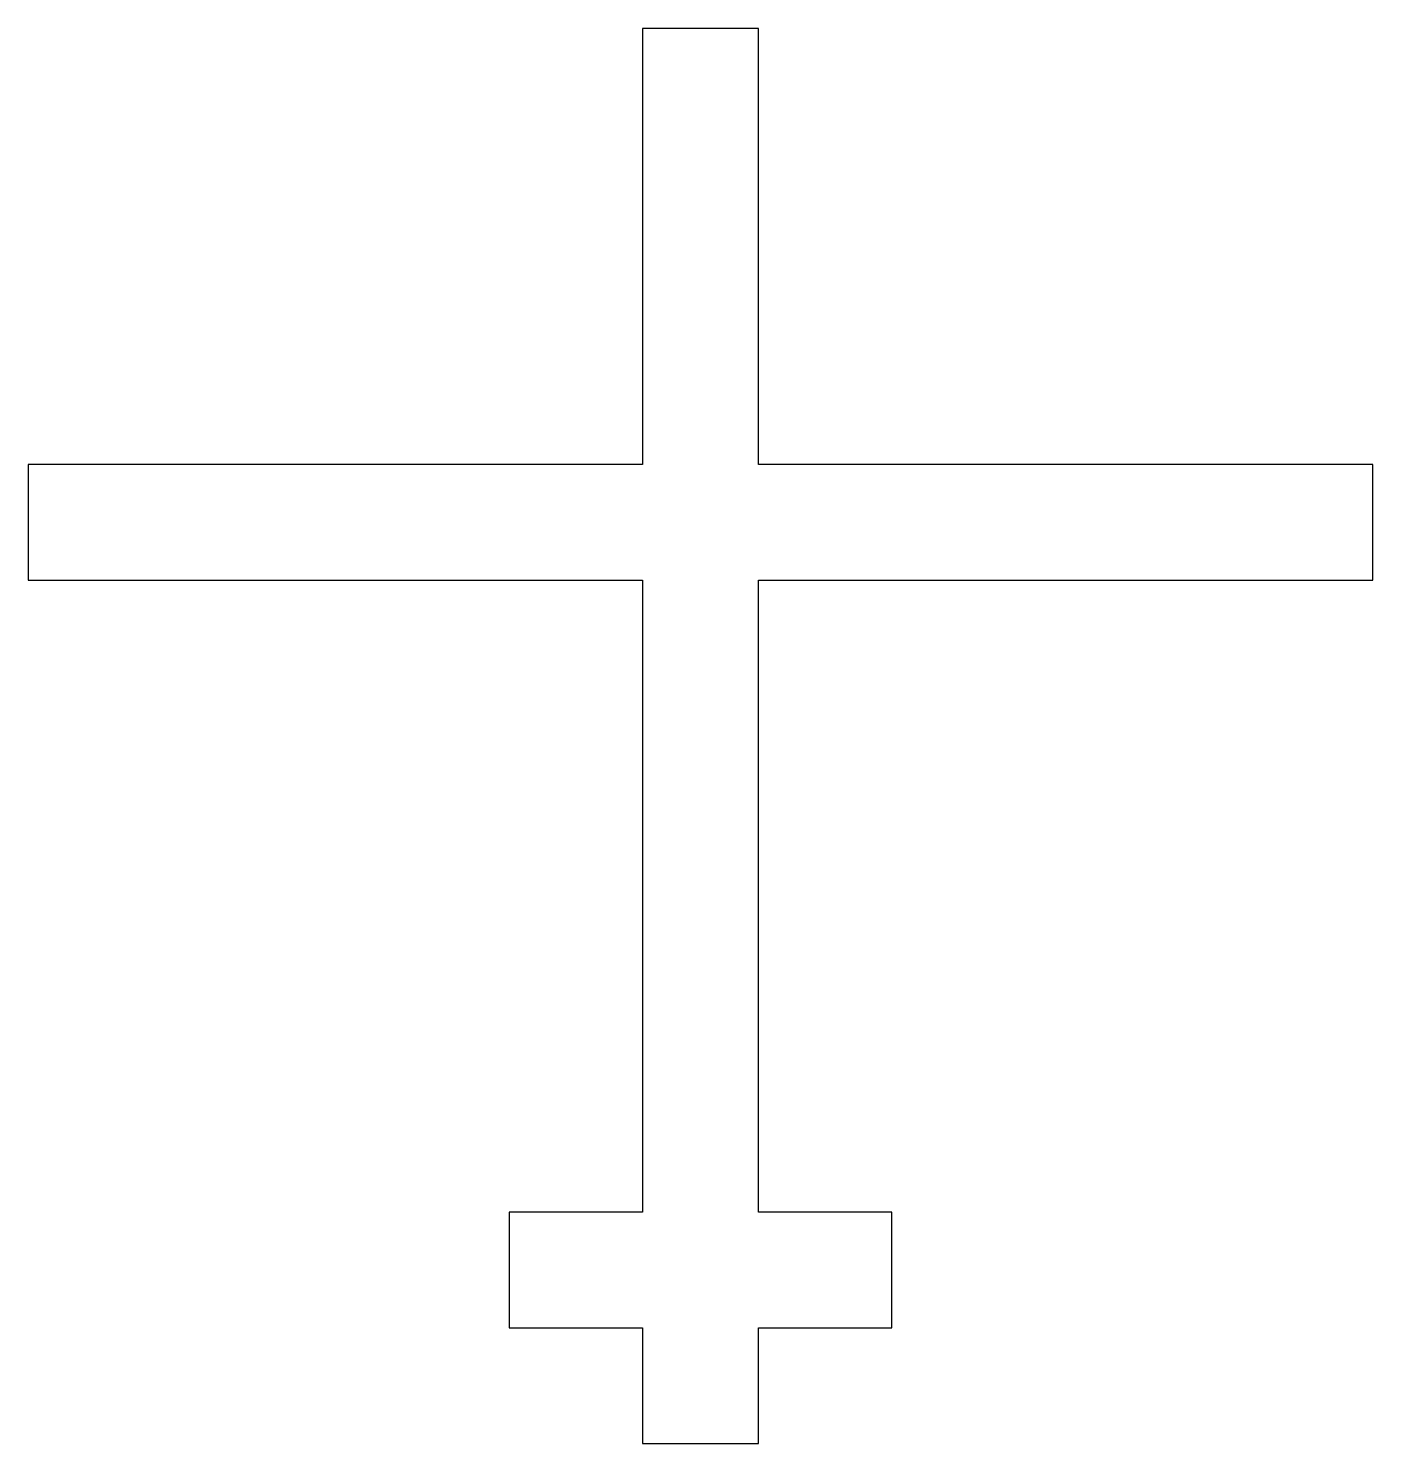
# Model space of a CAD drawing. Extents: x -6.2 to 6.2, y -6.5 to 6.5.
import ezdxf

# ---------------------------------------------------------------- set-up
doc = ezdxf.new("R2010")
doc.units = 0
doc.layers.add('IMPORT_-_HEADING_ATTITUDE_', color=18, linetype='CONTINUOUS')

msp = doc.modelspace()

# ---------------------------------------------------------------- linework, layer by layer
at = {"layer": 'IMPORT_-_HEADING_ATTITUDE_'}
msp.add_lwpolyline([(-0.53, -5.418), (-0.53, -6.477), (0.53, -6.477), (0.53, -5.418), (1.752, -5.418), (1.752, -4.359), (0.53, -4.359), (0.53, 1.426), (6.152, 1.426), (6.152, 2.485), (0.53, 2.485), (0.53, 6.477), (-0.53, 6.477), (-0.53, 2.485), (-6.152, 2.485), (-6.152, 1.426), (-0.53, 1.426), (-0.53, -4.359), (-1.752, -4.359), (-1.752, -5.418)], close=True, dxfattribs=at)

doc.saveas('drawing.dxf')
